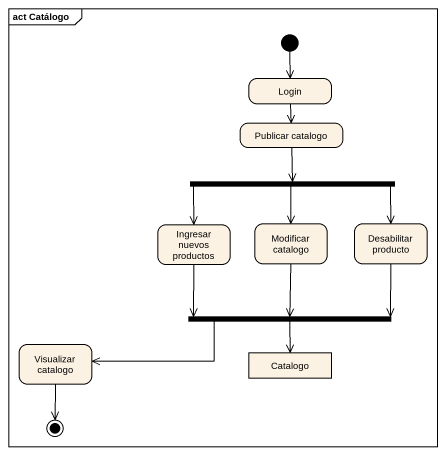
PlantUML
@startuml
mainframe act Catálogo
hide empty description
state Login
state "Publicar catalogo" as Publicar_catalogo
state fork1 <<fork>>
state "Ingresar nuevos productos" as Ingresar_nuevos_productos
state "Modificar catalogo" as Modificar_catalogo
state "Desabilitar producto" as Desabilitar_producto
state fork2 <<join>>
state "Visualizar catalogo" as Visualizar_catalogo
state Catalogo <<object>>
[*] --> Login
Login --> Publicar_catalogo
Publicar_catalogo --> fork1
fork1 --> Ingresar_nuevos_productos
fork1 --> Modificar_catalogo
fork1 --> Desabilitar_producto
Ingresar_nuevos_productos --> fork2
Modificar_catalogo --> fork2
Desabilitar_producto --> fork2
fork2 -left-> Visualizar_catalogo
fork2 --> Catalogo
Visualizar_catalogo --> [*]
@enduml
